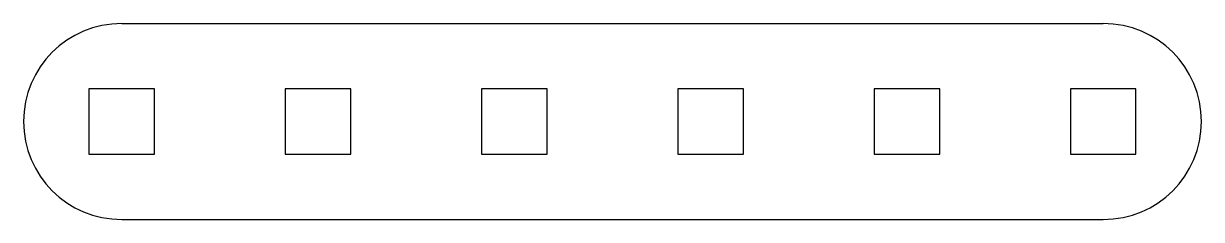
# Model space of a CAD drawing. Header units: millimetres. Extents: x 7.7 to 61.7, y 289.1 to 298.1.
import ezdxf

# ---------------------------------------------------------------- set-up
doc = ezdxf.new("R2010")
doc.units = ezdxf.units.MM
doc.layers.add('Default', color=7, linetype='Continuous')

# ---------------------------------------------------------------- blocks, each defined once
blk = doc.blocks.new('SE')
at = {"layer": 'Default', "color": 7, "linetype": 'Continuous'}
for p, q in [((10.681, 295.136), (10.681, 292.136)), ((13.681, 295.136), (10.681, 295.136)), ((13.681, 292.136), (13.681, 295.136)), ((10.681, 292.136), (13.681, 292.136))]:
    blk.add_line(p, q, dxfattribs=at)
blk = doc.blocks.new('SE1')
at = {"layer": 'Default', "color": 7, "linetype": 'Continuous'}
for p, q in [((19.681, 295.136), (19.681, 292.136)), ((22.681, 295.136), (19.681, 295.136)), ((22.681, 292.136), (22.681, 295.136)), ((19.681, 292.136), (22.681, 292.136))]:
    blk.add_line(p, q, dxfattribs=at)
blk = doc.blocks.new('SE2')
at = {"layer": 'Default', "color": 7, "linetype": 'Continuous'}
for p, q in [((28.681, 295.136), (28.681, 292.136)), ((31.681, 295.136), (28.681, 295.136)), ((31.681, 292.136), (31.681, 295.136)), ((28.681, 292.136), (31.681, 292.136))]:
    blk.add_line(p, q, dxfattribs=at)
blk = doc.blocks.new('SE3')
at = {"layer": 'Default', "color": 7, "linetype": 'Continuous'}
for p, q in [((37.681, 295.136), (37.681, 292.136)), ((40.681, 295.136), (37.681, 295.136)), ((40.681, 292.136), (40.681, 295.136)), ((37.681, 292.136), (40.681, 292.136))]:
    blk.add_line(p, q, dxfattribs=at)
blk = doc.blocks.new('SE4')
at = {"layer": 'Default', "color": 7, "linetype": 'Continuous'}
for p, q in [((55.681, 295.136), (55.681, 292.136)), ((58.681, 295.136), (55.681, 295.136)), ((58.681, 292.136), (58.681, 295.136)), ((55.681, 292.136), (58.681, 292.136))]:
    blk.add_line(p, q, dxfattribs=at)
blk = doc.blocks.new('SE5')
at = {"layer": 'Default', "color": 7, "linetype": 'Continuous'}
for p, q in [((46.681, 295.136), (46.681, 292.136)), ((49.681, 295.136), (46.681, 295.136)), ((49.681, 292.136), (49.681, 295.136)), ((46.681, 292.136), (49.681, 292.136))]:
    blk.add_line(p, q, dxfattribs=at)

msp = doc.modelspace()

# ---------------------------------------------------------------- linework, layer by layer
at = {"layer": 'Default', "color": 7, "linetype": 'Continuous'}
for p, q in [((12.181, 298.136), (57.181, 298.136)), ((12.181, 289.136), (57.181, 289.136))]:
    msp.add_line(p, q, dxfattribs=at)
for centre, start, end in [((12.181, 293.636), 90, 270), ((57.181, 293.636), 270, 90)]:
    msp.add_arc(centre, 4.5, start, end, dxfattribs=at)

# ---------------------------------------------------------------- block references
at = {"layer": 'Default'}
for name in ['SE', 'SE1', 'SE2', 'SE3', 'SE5', 'SE4']:
    msp.add_blockref(name, (0, 0), dxfattribs=at)

doc.saveas('drawing.dxf')
